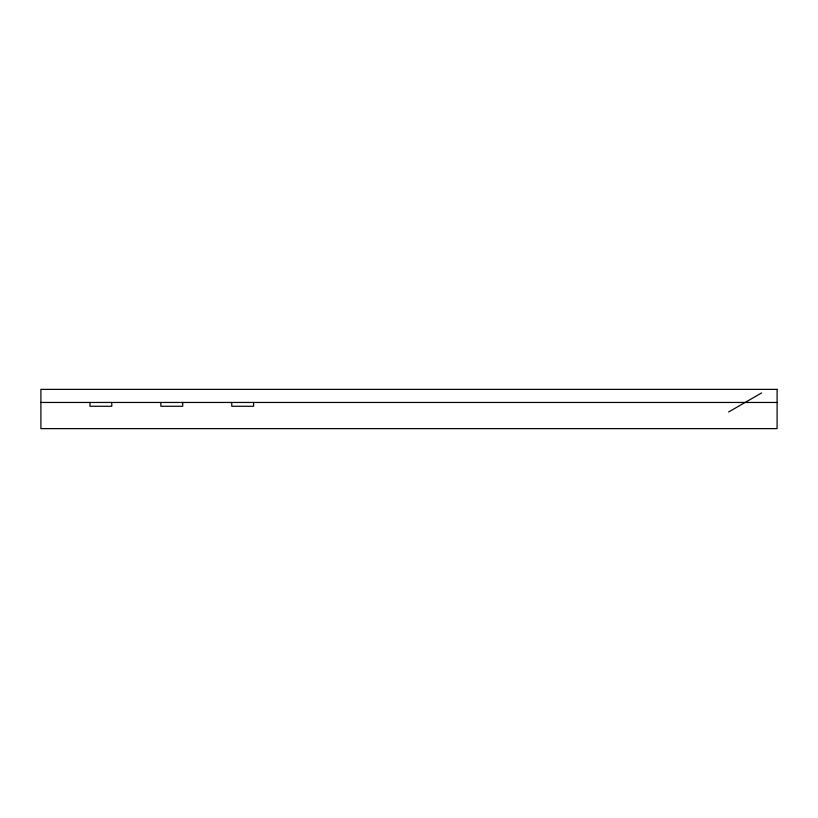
<?xml version="1.0" encoding="UTF-8"?>
<svg xmlns="http://www.w3.org/2000/svg" width="818" height="818" viewBox="0 0 818 818"><rect width="100%" height="100%" fill="white"/><g stroke="black" fill="none" stroke-linecap="round" stroke-linejoin="round"><path stroke-width="1.23" d="M728.593 411.996L761.65 392.916M40.9 402.456L777.1 402.456M253.58 402.456L253.58 406.27L231.77 406.27L231.77 402.456M182.69 402.456L182.69 406.27L160.87 406.27L160.87 402.456M111.79 402.456L111.79 406.27L89.98 406.27L89.98 402.456M777.1 389.368L40.9 389.368L40.9 428.632L777.1 428.632L777.1 389.368"/></g></svg>
